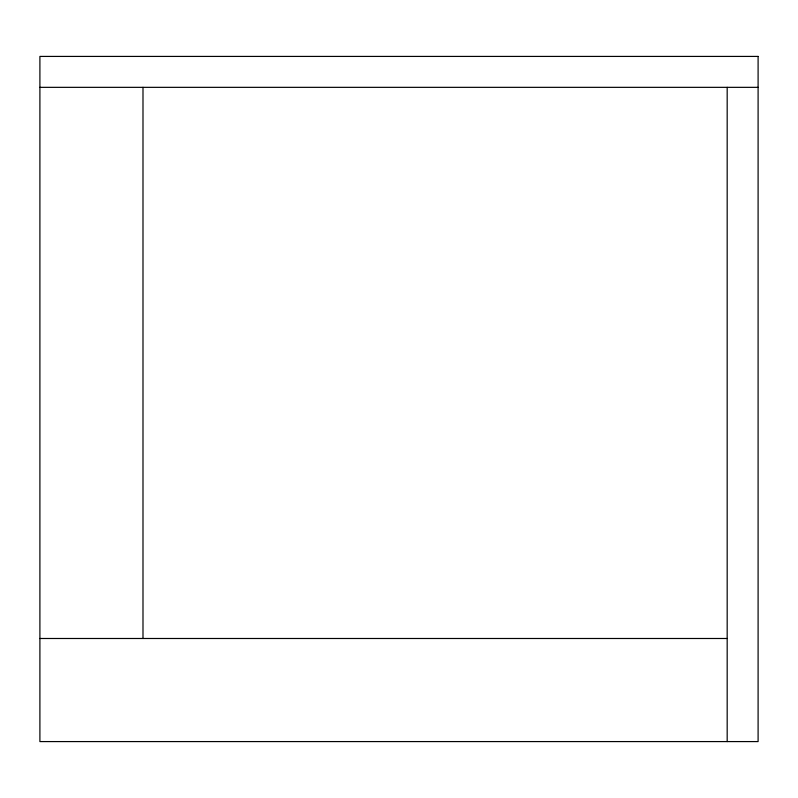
<?xml version="1.0" encoding="UTF-8"?>
<svg xmlns="http://www.w3.org/2000/svg" width="798" height="798" viewBox="0 0 798 798"><rect width="100%" height="100%" fill="white"/><g stroke="black" fill="none" stroke-linecap="round" stroke-linejoin="round"><path stroke-width="1.2" d="M39.9 87.341L758.1 87.341M39.9 638.49L727.178 638.49M727.178 87.341L727.178 741.581M142.992 87.341L142.992 638.49M758.1 56.419L39.9 56.419L39.9 741.581L758.1 741.581L758.1 56.419"/></g></svg>
